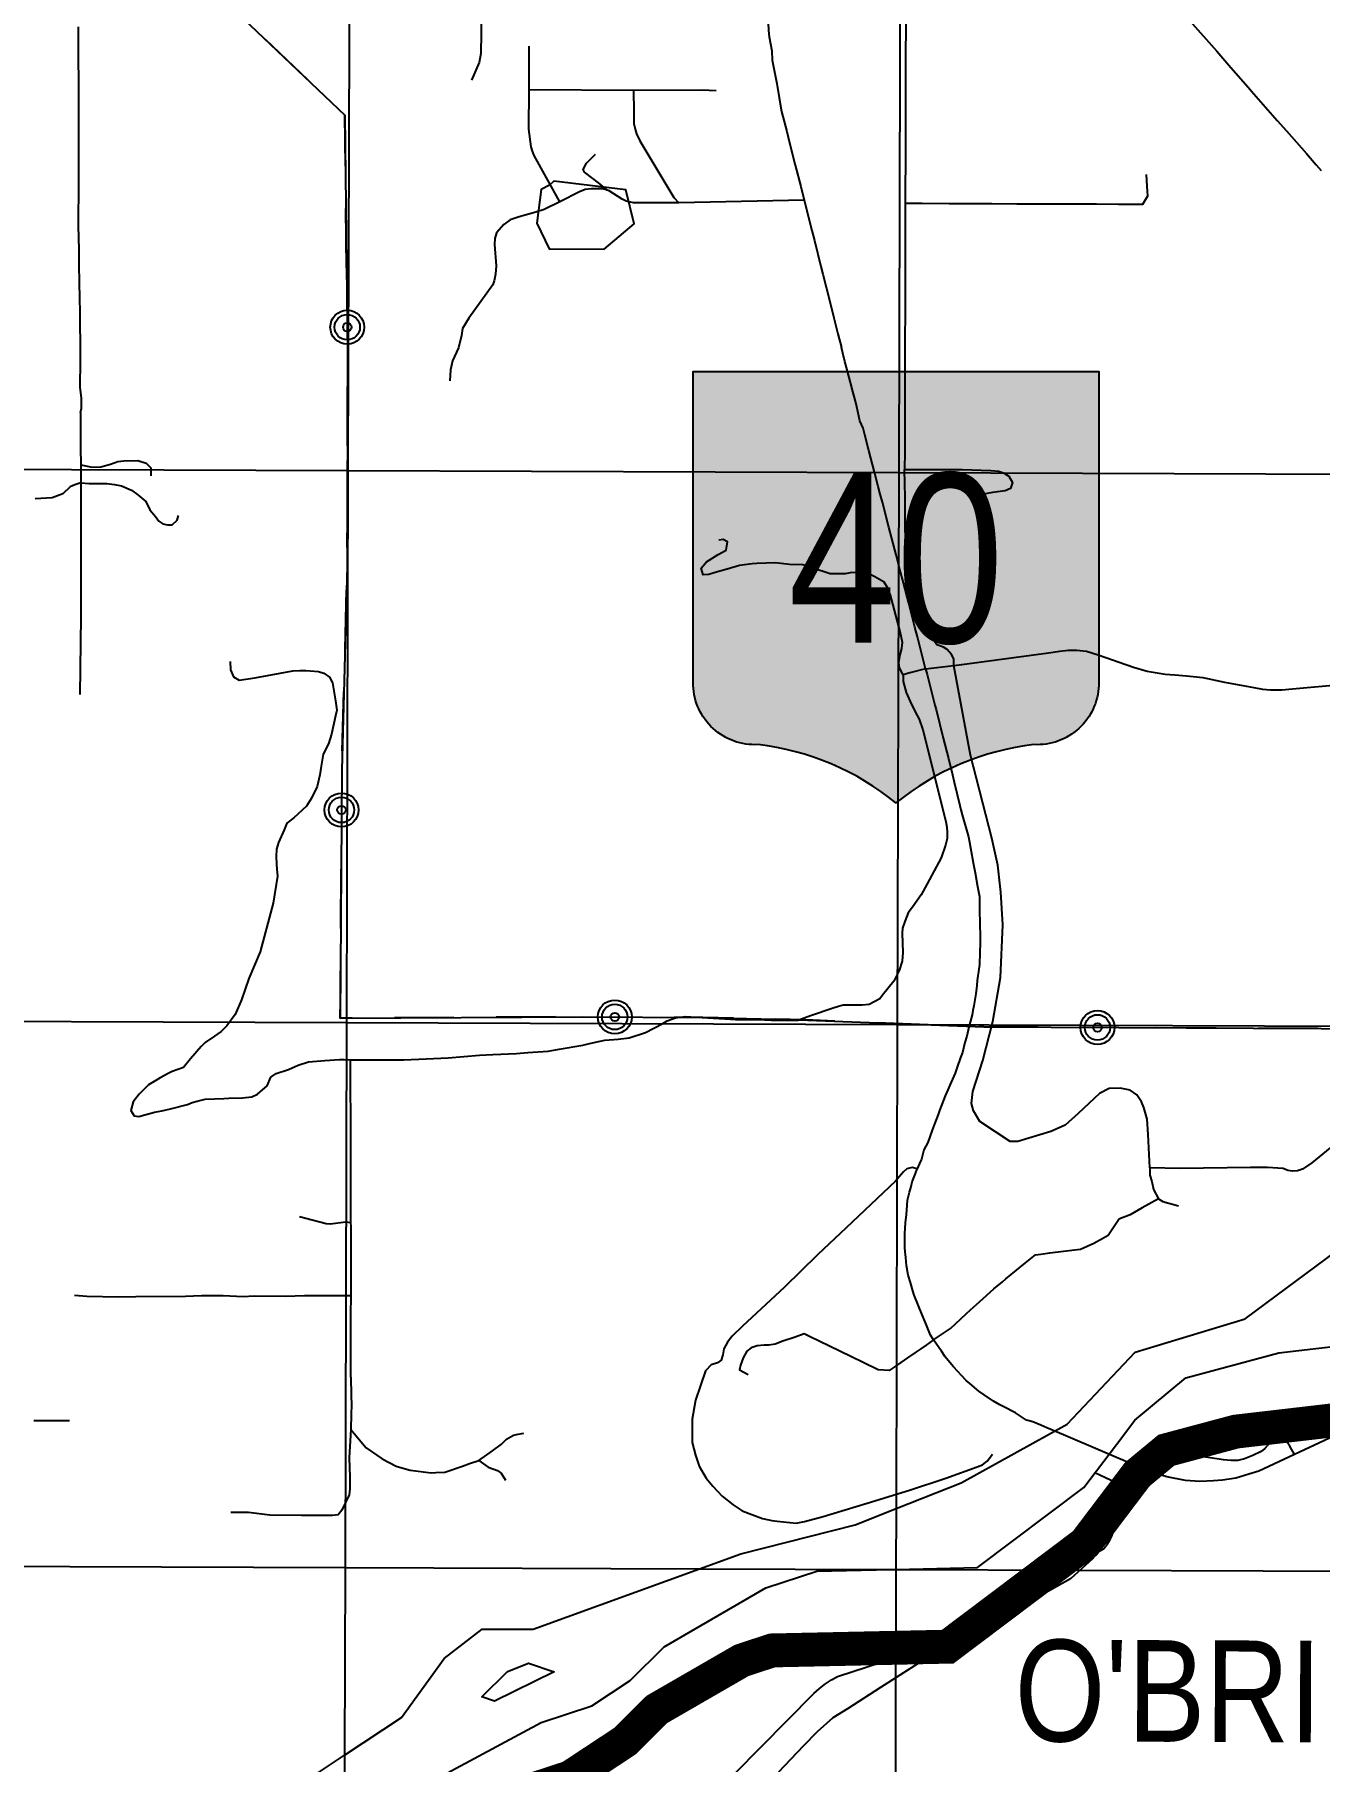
# Model space of a CAD drawing. Extents: x 408473 to 428843, y 6046006 to 6059852.
# Drawn here: x 422396.1 to 422471.9, y 6051681.3 to 6051783.1 of the extents above; entities that cross this region are included whole.
import ezdxf
from ezdxf.enums import TextEntityAlignment as Align

# ---------------------------------------------------------------- set-up
doc = ezdxf.new("R2010")
doc.units = 0
doc.header["$LTSCALE"] = 5
doc.linetypes.add('BORDER2', pattern=[22.224999999999998, 6.35, -3.175, 6.35, -3.175, 0, -3.175])
for name, color, linetype in [('15', 37, 'Continuous'), ('20', 160, 'Continuous'), ('27', 7, 'Continuous'), ('33', 20, 'Continuous'), ('35', 37, 'Continuous'), ('36', 37, 'Continuous'), ('42', 7, 'Continuous'), ('AUX-LABELS', 1, 'Continuous'), ('L-TITLEDB', 4, 'Continuous'), ('PATTERN_CLASS', 7, 'Continuous')]:
    doc.layers.add(name, color=color, linetype=linetype)
doc.layers.add('4', color=7, linetype='Continuous', true_color=0x8c8c8c)
doc.layers.add('AS-COUNTY', color=7, linetype='BORDER2', lineweight=60, true_color=0xcc33ff)
doc.styles.add('80', font='ARIALN.TTF', dxfattribs={"height": 10})
doc.styles.add('80V', font='ARIALN.TTF', dxfattribs={"oblique": 20.00000000000001, "height": 2})

# ---------------------------------------------------------------- blocks, each defined once
blk = doc.blocks.new('blk_hwy')
h = blk.add_hatch(color=255)
edge = h.paths.add_edge_path()
edge.add_line((-2.394374808926841, -1.502976880546157), (-2.394374808926841, 2.202342593445064))
edge.add_line((-2.394374808926841, 2.20234259344511), (2.394374808927205, 2.20234259344511))
edge.add_line((2.394374808927296, 2.20234259344511), (2.394374808927296, -1.502976881036147))
edge.add_arc((1.666099989399299, -1.474485957415936), 0.7288319048222823, 267.0356154126261, 357.75966761743825, ccw=False)
edge.add_arc((1.99488852761624, -5.339863340062493), 3.158851719708902, 96.66228240425568, 129.1626000068807)
edge.add_arc((-1.994888527615785, -5.339863340062493), 3.158851719708945, 50.83739999311933, 83.33771759574431)
edge.add_arc((-1.666099989399299, -1.474485957415936), 0.7288319048221756, 182.2403323825618, 272.9643845873739, ccw=False)
at = {"color": 0}
blk.add_lwpolyline([(-2.394374808926841, -1.502976880546157), (-2.394374808926841, 2.20234259344511), (2.394374808927296, 2.20234259344511), (2.394374808927296, -1.502976881036147, -0.4179197440755494), (1.628408307617519, -2.202342593444655, 0.1427676877764801), (0, -2.890625918028036, 0.14276768777648), (-1.628408307617065, -2.202342593444655, -0.4179197440755494), (-2.394374808926841, -1.502976881036147)], format="xyb", dxfattribs=at)
at = {"color": 0, "style": '80V', "flags": 8}
blk.add_attdef('HWY', text='', height=2, dxfattribs=at).set_placement((0, 2.273736754432321e-13), align=Align.MIDDLE_CENTER)

msp = doc.modelspace()

# ---------------------------------------------------------------- linework, layer by layer
at = {"layer": '15', "linetype": 'Continuous', "flags": 128}
for points in [[(422446.8964014921, 6051692.611668729), (422451.7141064579, 6051692.718431049), (422457.9687868254, 6051697.434721064), (422458.6263040029, 6051698.304780623)], [(422459.8299607349, 6051695.255339309), (422460.2639592553, 6051697.449453157), (422460.1730341953, 6051697.582358478), (422458.6263040029, 6051698.304780623)], [(422459.1399697466, 6051693.822154187), (422459.2593798147, 6051693.960721941), (422459.3770937549, 6051694.121068617), (422459.491240742, 6051694.308126425), (422459.5435322339, 6051694.408518956), (422459.6418088826, 6051694.627361393), (422459.740347662, 6051694.902092597), (422459.8005086356, 6051695.120703964), (422459.8299607349, 6051695.255339309)], [(422443.4469805931, 6051686.304255992), (422446.9436451796, 6051687.432613268), (422447.3449144735, 6051687.306615285), (422452.4226346784, 6051690.111497968), (422456.8948203177, 6051692.581940831), (422459.1399697466, 6051693.822154187)], [(422414.3811617273, 6051677.365812797), (422425.9816269138, 6051683.590421422), (422428.9793985999, 6051684.57634005), (422431.2305126432, 6051686.064555704), (422433.2339453165, 6051688.052997109), (422439.2348890516, 6051691.52240387), (422442.2325209563, 6051692.508319287), (422446.6024913905, 6051692.605156658)], [(422442.061488468, 6051685.289862905), (422442.3677669348, 6051685.569298181), (422442.687958458, 6051685.823916918), (422443.0903586555, 6051686.098094877), (422443.4469805931, 6051686.304255992)]]:
    msp.add_lwpolyline(points, dxfattribs=at)
at = {"layer": '20', "linetype": 'Continuous', "flags": 128}
for points in [[(422412.4958891768, 6051680.401866243), (422414.3927025906, 6051681.655762705), (422417.7488100851, 6051683.8742903), (422420.2570010915, 6051687.358138701), (422422.5090682162, 6051689.095960555), (422425.5031460213, 6051689.083517286), (422435.324664536, 6051692.647065098), (422437.7522425011, 6051693.527896808), (422444.4881222083, 6051695.244499312), (422446.9053761011, 6051696.200338243), (422450.7345810875, 6051697.714482204), (422456.9846140373, 6051701.182824163), (422460.9919527528, 6051705.409322136), (422467.4857744042, 6051707.379032018), (422473.4896518256, 6051711.846843245)], [(422414.3811617273, 6051677.365812797), (422425.9816269138, 6051683.590421422), (422428.9793985999, 6051684.57634005), (422431.2305126432, 6051686.064555704), (422433.2339453165, 6051688.052997109), (422439.2348890516, 6051691.52240387), (422442.2325209563, 6051692.508319287), (422446.6024913905, 6051692.605156658), (422446.8964014921, 6051692.611668729), (422451.7141064579, 6051692.718431049), (422457.9687868254, 6051697.434721064), (422459.892815728, 6051699.980696277), (422460.9772993189, 6051701.415777451), (422463.9802517015, 6051703.899260644), (422469.4743135588, 6051705.373943255), (422477.7107602931, 6051706.337959243)], [(422423.9967830084, 6051686.593812143), (422425.2461707275, 6051687.087806915), (422426.7413322806, 6051686.582423625), (422423.2417246044, 6051684.849778015), (422422.4941737833, 6051685.102470325), (422423.9967830084, 6051686.593812143)]]:
    msp.add_lwpolyline(points, dxfattribs=at)
at = {"layer": '27', "linetype": 'Continuous', "flags": 128}
msp.add_lwpolyline([(422426.4821414109, 6051774.208648556), (422425.981986361, 6051773.962247533), (422425.7220337475, 6051771.967428233), (422426.4623522052, 6051770.465370214), (422429.7046404383, 6051770.444849211), (422431.4584088482, 6051771.931097694), (422430.9701387584, 6051773.930687932), (422426.7328758798, 6051774.456626325), (422426.4821414109, 6051774.208648556)], dxfattribs=at)
at = {"layer": '33', "linetype": 'Continuous', "flags": 128}
for points in [[(422439.2240604536, 6051785.592406403), (422439.2430373246, 6051785.336222617), (422439.3582045666, 6051783.7795497), (422439.3906223543, 6051783.341619284), (422439.4192363464, 6051782.954769629), (422439.5775391397, 6051782.140022895), (422439.609283337, 6051781.586355688), (422439.8784794332, 6051780.206123121), (422440.0225103955, 6051779.360162094), (422440.1582304864, 6051778.560543596), (422440.4594675219, 6051777.372186958), (422440.6283205129, 6051776.706129155), (422440.9630416433, 6051775.385733183), (422441.2817342489, 6051774.128546095), (422441.4845567133, 6051773.328442045)], [(422441.4845567133, 6051773.328442045), (422441.9351479824, 6051771.550963031), (422442.0878412348, 6051770.948610488), (422442.4737444903, 6051769.426351339), (422442.5885617178, 6051768.973379998), (422442.9772986423, 6051767.439897087), (422443.2419954208, 6051766.395797377), (422443.4808727627, 6051765.453443293), (422443.6844425802, 6051764.650359393)], [(422444.2198409901, 6051762.58267624), (422443.9825098781, 6051763.46694522), (422443.8857485174, 6051763.827424071), (422443.7566026103, 6051764.308539053), (422443.6844425802, 6051764.650359393)], [(422448.6481405128, 6051745.700837238), (422448.3406513189, 6051746.889131004), (422448.162209193, 6051747.578765473), (422448.0099304399, 6051748.16734157), (422447.648270641, 6051749.565002584), (422447.338502641, 6051750.762095267), (422447.1343330018, 6051751.551199769), (422446.9112309669, 6051752.413436526), (422446.6610438568, 6051753.380346964), (422446.4840678491, 6051754.055649717), (422446.0994272239, 6051755.523493512), (422445.9738405723, 6051756.002731764), (422445.8551043841, 6051756.45583334), (422445.6370891644, 6051757.287797441), (422445.3015441376, 6051758.56815557), (422445.0584717149, 6051759.495609055), (422444.9556239789, 6051759.88813593), (422444.7660595884, 6051760.322897266), (422444.5825701404, 6051761.142563205), (422444.5068114924, 6051761.480984731), (422444.3615413259, 6051762.058372509), (422444.2198409901, 6051762.58267624)], [(422448.6481405128, 6051745.700837238), (422448.733838119, 6051745.364640609), (422449.1955624099, 6051743.551972102), (422449.2589263173, 6051743.303115462), (422449.6877087044, 6051741.619741535), (422449.9922941173, 6051740.423869118), (422450.2296726669, 6051739.450033005), (422450.3362590669, 6051739.012777404), (422450.6693359503, 6051737.646271104), (422450.7313053327, 6051737.391988146), (422450.8053324072, 6051737.08827145), (422451.1740793895, 6051735.799341084), (422451.2404748983, 6051735.476349723), (422451.2995751229, 6051735.150854092), (422451.4742652203, 6051734.174947098), (422451.5645177808, 6051733.670786606), (422451.7067345615, 6051732.87627138), (422451.759225107, 6051732.582991721), (422451.8132700997, 6051732.281136359), (422451.8309447221, 6051731.506293993), (422451.8505705711, 6051730.646882902), (422451.8666257631, 6051729.943829971), (422451.8651168613, 6051729.551457382), (422451.8475193918, 6051728.973826732), (422451.8258712737, 6051728.263859047), (422451.7876891688, 6051727.99881769), (422451.6868185775, 6051727.328378463), (422451.6565386711, 6051727.031390454), (422451.6062207551, 6051726.537486108), (422451.4858302698, 6051725.838170257), (422451.4377652491, 6051725.560575818), (422451.3936548102, 6051725.305788415), (422451.279210269, 6051724.867541148), (422451.2009955393, 6051724.568099831), (422451.0668509893, 6051724.054619242), (422450.9657076189, 6051723.667343794), (422450.8115010728, 6051723.076983343), (422450.7111460857, 6051722.789044189), (422450.5122361704, 6051722.228830935), (422450.3806429843, 6051721.858222307), (422450.0834389796, 6051721.168294976), (422449.9603514282, 6051720.888048235), (422449.7997738054, 6051720.522431974), (422449.6920700482, 6051720.277201013), (422449.468210383, 6051719.667787815), (422449.3786552672, 6051719.423990337), (422449.1554353372, 6051718.816310012), (422449.038511975, 6051718.497983181), (422448.7700214289, 6051717.782558304), (422448.5416417628, 6051717.336954001), (422448.3943483788, 6051716.794702331), (422448.2904534406, 6051716.548039955), (422448.1514037136, 6051716.217859481)], [(422449.1193414236, 6051706.149998209), (422448.9302706234, 6051706.428410918), (422448.6523845233, 6051707.103427147), (422448.4372395775, 6051707.625973736), (422447.9656148011, 6051708.771559192), (422447.8972700916, 6051709.039921964), (422447.7574163898, 6051709.531481449), (422447.6244863505, 6051709.94995407), (422447.519387768, 6051710.527659822), (422447.4713189676, 6051711.008768231), (422447.4390712131, 6051711.331640336), (422447.4159344553, 6051711.591505286), (422447.4159091136, 6051711.948698878), (422447.4158680938, 6051712.441313368), (422447.439443819, 6051712.709038082), (422447.4693192829, 6051713.048233663), (422447.5118377222, 6051713.531090987), (422447.5352094822, 6051713.796373588), (422447.5858371695, 6051714.371202155), (422447.7021226732, 6051714.849570446), (422447.7909388728, 6051715.189592511), (422447.8598200937, 6051715.453297021), (422448.047002608, 6051715.955741336), (422448.1514037136, 6051716.217859481)], [(422456.7690488501, 6051700.540034798), (422455.7941660827, 6051700.956542549), (422455.4387381937, 6051701.108421979), (422454.9748964374, 6051701.317384657), (422454.5933296107, 6051701.417020073), (422453.9451902374, 6051701.832737956), (422453.7065683661, 6051701.959872883), (422453.4471950488, 6051702.098062138), (422453.0241153848, 6051702.323479737), (422452.6520853397, 6051702.521692182), (422452.0965425192, 6051702.904540506), (422451.7853794623, 6051703.11896774), (422451.2461045755, 6051703.565482698), (422451.0319206933, 6051703.748479041), (422450.7537324757, 6051704.035146121), (422450.5456446322, 6051704.272286396), (422450.2901708625, 6051704.563428125), (422450.0777765313, 6051704.816793319), (422449.7977250984, 6051705.150929195), (422449.5746431451, 6051705.479473071), (422449.4281616235, 6051705.695203558), (422449.1193414236, 6051706.149998209)], [(422508.581711532, 6051705.131018647), (422507.9192873443, 6051705.027022273), (422502.7902610904, 6051705.532695924), (422496.5980898269, 6051706.145716383), (422493.6453090163, 6051706.392663533), (422491.773951305, 6051706.57439859), (422490.5120645523, 6051706.593612445), (422489.0086061514, 6051706.517421714), (422487.7505825103, 6051706.374470021), (422485.9658114825, 6051706.007846029), (422484.831721811, 6051705.724870808), (422482.5333190077, 6051704.997694626), (422480.8410132455, 6051704.28723657), (422477.6940747355, 6051702.825355557), (422473.0418523773, 6051700.630554759), (422470.3853069157, 6051699.384103382)], [(422470.3853069157, 6051699.384103382), (422470.121014889, 6051699.883789949), (422469.9128110323, 6051700.177629517), (422469.5649298337, 6051700.294757027), (422469.1631539716, 6051700.259208946), (422468.9293059664, 6051700.067060001), (422468.6418523469, 6051699.739324553), (422468.4168288757, 6051699.564080053), (422467.9260898234, 6051699.325306441), (422467.4531849754, 6051699.128857174), (422467.0590352211, 6051699.04195598), (422466.6490138393, 6051699.023641757), (422466.1973732882, 6051699.065774173), (422463.1839089381, 6051699.52032149), (422462.5003825095, 6051699.481236272), (422462.1232819216, 6051699.394045128), (422461.8051804809, 6051699.263127508), (422461.5288234496, 6051699.080277298), (422461.2417070353, 6051698.631913109)], [(422461.2417070353, 6051698.631913109), (422461.071110411, 6051698.294698682), (422460.7268306724, 6051697.165744871), (422460.5206342114, 6051696.606144431), (422460.1623015868, 6051695.648114257), (422459.9926289908, 6051695.281810742)], [(422462.8662202702, 6051698.05985506), (422461.6684313301, 6051698.449874399), (422461.2417070353, 6051698.631913109)], [(422470.3853069157, 6051699.384103382), (422468.2951293152, 6051698.412897151), (422467.7011672112, 6051698.225251475), (422466.9355224491, 6051697.999919787), (422466.1557832147, 6051697.87734067), (422465.6171060079, 6051697.833111967), (422464.8142453552, 6051697.796496198), (422463.9714550633, 6051697.854830482), (422462.8662202702, 6051698.05985506)], [(422459.9926289908, 6051695.281810742), (422459.8251080195, 6051694.920151702), (422459.3175498077, 6051694.212274044), (422458.4807935663, 6051693.228593551), (422457.1799560985, 6051692.065408028), (422454.4554647889, 6051690.517791878), (422450.7330456431, 6051688.527037212), (422448.473998249, 6051687.235738471), (422445.9877996225, 6051685.649768978), (422444.0452205348, 6051684.395546621), (422443.1821559247, 6051683.856109646), (422442.2545538362, 6051683.044735899), (422441.437264027, 6051682.197260848), (422439.976065307, 6051680.652860035)]]:
    msp.add_lwpolyline(points, dxfattribs=at)
at = {"layer": '35', "linetype": 'Continuous', "flags": 128}
for points in [[(422447.4877912368, 6051789.74577942), (422447.4864263153, 6051789.181745959), (422447.4824042393, 6051787.522333664), (422447.4782150543, 6051785.788873326), (422447.4775849313, 6051785.524249989), (422447.4735101921, 6051783.840021857), (422447.4727647107, 6051783.526206231), (422447.4688057842, 6051781.891150438), (422447.4679254338, 6051781.528122116), (422447.4641004642, 6051779.942318923), (422447.4631052138, 6051779.530078404), (422447.4593956024, 6051777.993467485), (422447.4582859052, 6051777.53199474), (422447.4546907395, 6051776.044615988), (422447.4534457138, 6051775.533950579), (422447.4499854216, 6051774.095784506), (422447.4486259499, 6051773.535886882), (422447.447701147, 6051773.147683388)], [(422459.3637895447, 6051789.692316906), (422459.6541308275, 6051789.135064851), (422460.8000120589, 6051787.826439744), (422461.7055647718, 6051786.79229968), (422462.5152126726, 6051785.867655111), (422463.7570395677, 6051784.449495521), (422464.2304332594, 6051783.908870968), (422465.8084735117, 6051782.106730458), (422466.6452619884, 6051781.15109802), (422467.6608544628, 6051779.991302159), (422467.8599278815, 6051779.763945771), (422469.3760546237, 6051778.032537455), (422469.9113822508, 6051777.421161142), (422471.0912556941, 6051776.07373287), (422471.6757558133, 6051775.40623813), (422471.96283662, 6051775.078376492)], [(422398.827942264, 6051760.810602382), (422398.8818678138, 6051761.071288143), (422398.8881295395, 6051761.670237795), (422398.8141999077, 6051762.287275792), (422398.8244752902, 6051763.90295586), (422398.8278384861, 6051764.433729083), (422398.8304209225, 6051764.836835282), (422398.8137121801, 6051766.076823235), (422398.8076963902, 6051766.431242713), (422398.7836800104, 6051767.848621961), (422398.7779117674, 6051768.188701776), (422398.7500064813, 6051769.834118596), (422398.7399755404, 6051770.425603447), (422398.7163520072, 6051771.819655579), (422398.717677695, 6051772.423027889), (422398.7209347769, 6051773.768604156), (422398.7224970021, 6051774.421111558), (422398.725639183, 6051775.717475595), (422398.7273172224, 6051776.419155288), (422398.7303240745, 6051777.666326614), (422398.7314950083, 6051778.153114799), (422398.7304191865, 6051778.417199734), (422398.7254903977, 6051779.624290716), (422398.7222590205, 6051780.414966995), (422398.7174703947, 6051781.585298821), (422398.7140793419, 6051782.412713822), (422398.7094503912, 6051783.546306938)], [(422425.2674899465, 6051779.862051512), (422425.2858207498, 6051782.412837951)], [(422427.0869688737, 6051773.240706192), (422425.5729523308, 6051775.955835207), (422425.4665452443, 6051776.21375857), (422425.4029571188, 6051776.479432845), (422425.2506700073, 6051777.523322411), (422425.2674899465, 6051779.862051512)], [(422425.2674899465, 6051779.862051512), (422431.4204610444, 6051779.821228865)], [(422431.4204610444, 6051779.821228865), (422435.4754050747, 6051779.843221474), (422436.3024735954, 6051779.794418075)], [(422431.4204610444, 6051779.821228865), (422431.4403674782, 6051778.532204175), (422431.4540713565, 6051777.857748315), (422431.5162963384, 6051777.515281513), (422431.5968093011, 6051777.240763162), (422431.7944960414, 6051776.836156666), (422433.8008052604, 6051773.480737165), (422434.0942927509, 6051773.175918445)], [(422429.8662651445, 6051773.914250462), (422429.6165821932, 6051773.99118395), (422428.9424992487, 6051774.003142298), (422428.5832319577, 6051773.958315432), (422428.2478966568, 6051773.819152308), (422427.0869688737, 6051773.240706192)], [(422447.447701147, 6051773.147683388), (422448.0315536859, 6051773.145472398), (422448.4463448757, 6051773.14389601), (422450.029681217, 6051773.137856927), (422450.499181154, 6051773.136071459), (422452.0278082926, 6051773.130261471), (422452.5520174333, 6051773.128246817), (422454.0259362783, 6051773.12262604), (422454.6048537129, 6051773.120422244), (422456.0240633565, 6051773.115030563), (422456.6576895315, 6051773.112617596), (422458.0221913442, 6051773.107395174), (422458.7105058408, 6051773.104792541), (422460.0202984494, 6051773.099799294), (422460.7633421199, 6051773.096968), (422461.4494990418, 6051773.094356034), (422461.7450683052, 6051773.580275012), (422461.7258299713, 6051773.861906746), (422461.706153469, 6051774.149602262), (422461.6587445212, 6051774.843288075)], [(422427.0869688737, 6051773.240706192), (422426.1640075913, 6051772.780798553), (422425.6660975702, 6051772.618942196), (422424.6884007858, 6051772.354642992), (422424.1645970976, 6051772.176171727), (422423.7840460003, 6051771.892742741), (422423.3488151883, 6051771.414023777), (422423.2574755828, 6051771.074263766), (422423.2339192616, 6051770.707700723), (422423.3399169302, 6051769.459821922), (422423.2885238713, 6051768.965753125), (422423.2134697269, 6051768.583029416), (422423.1323173395, 6051768.336986307), (422421.7233011342, 6051766.364936333), (422421.3371513389, 6051765.765862634), (422421.2787320664, 6051765.357245742), (422421.1120483508, 6051764.617712806), (422420.7571862086, 6051763.855920977), (422420.6452861057, 6051763.320251638), (422420.608545372, 6051762.689377927)], [(422434.0942927509, 6051773.175918445), (422433.6906131507, 6051773.176489834), (422431.4288536982, 6051773.182440385), (422430.9950464432, 6051773.266937121), (422430.7497066665, 6051773.390781857), (422429.9985816962, 6051773.873476923), (422429.8662651445, 6051773.914250462)], [(422441.4845567133, 6051773.328442045), (422434.0942927509, 6051773.175918445)], [(422447.447701147, 6051773.147683388), (422447.4452810138, 6051772.146913063), (422447.4438066429, 6051771.537803212), (422447.4405761507, 6051770.198061612), (422447.4389664524, 6051769.539759054), (422447.4358508632, 6051768.249229666), (422447.4341471442, 6051767.541675384), (422447.4311460002, 6051766.300378192), (422447.4293273805, 6051765.543611703), (422447.4264411384, 6051764.351526706), (422447.424487192, 6051763.545567518), (422447.4217358194, 6051762.402695246), (422447.4196678809, 6051761.547483871), (422447.4170109882, 6051760.453843269), (422447.4148281504, 6051759.549419724), (422447.4123061255, 6051758.504991854), (422447.4097807429, 6051757.458086376)], [(422398.827942264, 6051760.810602382), (422398.8293812087, 6051760.437877066), (422398.8311396966, 6051759.989916052), (422398.8371624156, 6051758.440081157), (422398.8387516529, 6051758.029278275), (422398.8399650455, 6051757.718923861)], [(422398.8399650455, 6051757.718923861), (422398.8440355912, 6051756.670151114)], [(422398.8440355912, 6051756.670151114), (422398.844933392, 6051756.070026273), (422398.8471924736, 6051754.444402964), (422398.8476632826, 6051754.11407205), (422398.8499804882, 6051752.446533031), (422398.8503727484, 6051752.158137347), (422398.8527689607, 6051750.44864301), (422398.8550833785, 6051748.773351822)], [(422447.4097807429, 6051757.458086376), (422450.8068324124, 6051757.457602756), (422452.4958324059, 6051757.402049785), (422452.9389383878, 6051757.360062131), (422453.2443110142, 6051757.25221336), (422453.5483195855, 6051757.067611974), (422453.7635305988, 6051756.688280159), (422453.6548114688, 6051756.331779993), (422453.3450794167, 6051756.192202599), (422452.5923865928, 6051756.103127446), (422451.8642642259, 6051755.953875557)], [(422450.3150066438, 6051745.89360401), (422450.304260959, 6051746.288913426), (422450.1638798705, 6051746.555970823), (422449.9213920767, 6051746.841894764), (422449.6934318232, 6051746.982479662), (422449.3030420517, 6051747.108885952), (422448.9953125697, 6051747.56666242), (422448.7908886691, 6051748.073809889), (422447.8601937002, 6051752.051460375), (422447.4415049187, 6051753.771407627), (422447.4341399469, 6051755.806095258), (422447.4097807429, 6051757.458086376)], [(422450.3150066438, 6051745.89360401), (422450.7869096774, 6051745.966816595), (422455.8857905036, 6051746.635970502), (422456.5514591227, 6051746.749251523), (422457.0559411285, 6051746.800051847), (422457.5511448336, 6051746.80832364), (422458.1217769887, 6051746.738479664), (422458.8094585865, 6051746.529993486), (422460.8961445089, 6051745.793189326), (422461.702962468, 6051745.565526202), (422462.7752255542, 6051745.384363441), (422463.3295522803, 6051745.357482775), (422464.0197759329, 6051745.294026099), (422464.4116935683, 6051745.252947362), (422464.9908407766, 6051745.182938216), (422466.2578542784, 6051744.912978368), (422467.9935379834, 6051744.600575736), (422468.4954584262, 6051744.506326027), (422468.972538413, 6051744.455204351), (422469.6469108642, 6051744.460315119), (422470.2711486374, 6051744.526057686), (422473.3230463095, 6051744.796246678)], [(422448.6481405128, 6051745.700837238), (422447.7220863061, 6051745.461233262), (422447.3295968157, 6051745.356748012)], [(422448.6481405128, 6051745.700837238), (422450.3150066438, 6051745.89360401)], [(422461.8689430442, 6051716.282193549), (422461.7585402235, 6051718.247037301), (422461.6978631237, 6051719.161273801), (422461.5051352486, 6051719.847425332), (422461.3657874017, 6051720.174225125), (422461.099843182, 6051720.580030045), (422460.6952353479, 6051720.86884499), (422460.1084425175, 6051720.990186757), (422459.4678993169, 6051720.967407431), (422458.8993145433, 6051720.67025405), (422457.6321615701, 6051719.480865411), (422456.8776109298, 6051718.802970882), (422456.034631707, 6051718.433878618), (422454.7301337378, 6051718.030291446), (422454.0867194958, 6051717.845392533), (422453.6256549768, 6051717.836501775), (422451.837064578, 6051719.020342461), (422451.4640938597, 6051719.649951557), (422451.3605582715, 6051720.069974575), (422451.432800875, 6051720.777041782), (422452.0115680401, 6051722.618706026), (422452.6067201031, 6051724.90387051), (422453.0538449962, 6051727.507445023), (422453.2027047755, 6051730.619800102), (422453.08302319, 6051732.542135303), (422452.9062455459, 6051734.132645145), (422452.558688512, 6051735.71765665), (422451.2966974442, 6051740.621624944), (422450.3150066438, 6051745.89360401)], [(422447.3295968157, 6051745.356748012), (422447.3141408041, 6051744.96443651), (422447.4987887954, 6051744.304013981), (422447.7283621714, 6051743.770828067), (422448.0248498574, 6051743.159651685), (422448.2732906828, 6051742.728532558), (422448.475607248, 6051742.101939254), (422449.8314009156, 6051736.709835199), (422449.8934816, 6051736.35881386), (422449.9141064707, 6051736.076834198), (422449.9160090966, 6051735.701302345), (422449.8235958537, 6051735.301818906), (422449.5543707184, 6051734.555568798), (422448.7422497656, 6051733.033802583), (422448.3806504597, 6051732.37455171), (422447.8642681701, 6051731.649749716), (422447.6193235827, 6051731.312715506), (422447.4140360335, 6051730.80430341), (422447.2875035764, 6051730.405439453), (422447.2653103978, 6051730.115668911), (422447.296622896, 6051728.988599127), (422447.2702150472, 6051728.459936875), (422447.0900774262, 6051727.925466411), (422446.7714613487, 6051727.282521442), (422446.0996762171, 6051726.458069026), (422445.9421664922, 6051726.238952798), (422445.3134036606, 6051725.91728892), (422444.9029289637, 6051725.873330525), (422444.1177695764, 6051725.878736448), (422443.7848506339, 6051725.8761087), (422443.5104566431, 6051725.804149799), (422443.2011792748, 6051725.690156546), (422441.8617979304, 6051725.244535023), (422441.1056531564, 6051724.972408399)], [(422414.7464451967, 6051722.656814443), (422415.2193648716, 6051722.654887223), (422417.2175024369, 6051722.646832476), (422417.4742434717, 6051722.645782554), (422417.8823227569, 6051722.644152866), (422419.2141060342, 6051722.705074736), (422420.4943155481, 6051722.763660033), (422422.3468334297, 6051722.925722183), (422423.1354700435, 6051722.963151915), (422424.5374130297, 6051723.029691913), (422425.1995295112, 6051723.075420869), (422426.3933420716, 6051723.157866723), (422427.0403746507, 6051723.273559257), (422428.4408352948, 6051723.52399698), (422428.7503544453, 6051723.593281539), (422429.1813875773, 6051723.689756081), (422429.7316482841, 6051723.812928789), (422430.512969839, 6051723.862718569), (422431.1735845361, 6051723.94183907), (422432.1422703103, 6051724.259517624), (422433.1519091874, 6051724.802261833), (422433.418045742, 6051724.95496924), (422433.8931808834, 6051725.1254961), (422434.4703391716, 6051725.19857497), (422435.1416756382, 6051725.159901181), (422437.1422797324, 6051725.044712504), (422437.4482293401, 6051725.027084507), (422439.1412135122, 6051725.001791679), (422439.5502949252, 6051724.99564945), (422441.1056531564, 6051724.972408399)], [(422414.7731944675, 6051713.051444056), (422414.771933429, 6051713.507368268), (422414.7681894879, 6051714.848928584), (422414.7664865386, 6051715.465937731), (422414.7626257648, 6051716.846735171), (422414.7610201355, 6051717.424486767), (422414.7570615861, 6051718.844561752), (422414.7555737018, 6051719.383036226), (422414.7514969528, 6051720.842408278), (422414.7464451967, 6051722.656814443)], [(422448.1514037136, 6051716.217859481), (422447.8541118822, 6051716.299939374), (422447.5328487784, 6051716.23310382), (422447.3334489785, 6051716.057425518), (422446.8627367222, 6051715.502493544), (422443.9674515874, 6051712.741775585), (422442.2706889363, 6051711.15035795), (422440.3337960069, 6051709.251685656), (422437.8564442922, 6051706.957224014), (422437.2399174277, 6051706.362219771), (422436.9692239237, 6051706.017105278), (422436.7446544316, 6051705.624254), (422436.6911742583, 6051705.253950757), (422436.5918790984, 6051704.948473779), (422436.3841516467, 6051704.785751851), (422436.0066993887, 6051704.677214525), (422435.6673558777, 6051704.311991277), (422435.0736269153, 6051702.590062442), (422434.8787368289, 6051701.462741937), (422434.8883707884, 6051700.557928936), (422434.8887655193, 6051700.097069938), (422435.0803775615, 6051699.34691849), (422435.2909192209, 6051698.703110863), (422435.7094576117, 6051697.995882909), (422436.0980093299, 6051697.523888568), (422436.6509333834, 6051696.933752744), (422437.294867801, 6051696.423075983), (422437.8349369303, 6051696.072141262), (422438.3942456085, 6051695.844599997), (422439.034479539, 6051695.60707888), (422439.5831656256, 6051695.503487838), (422439.9047850124, 6051695.461982542), (422441.0250325912, 6051695.339716326), (422441.5089325851, 6051695.433522101), (422442.6109516827, 6051695.729770597), (422445.1939713677, 6051696.516072498), (422447.6999716607, 6051697.290925515), (422449.8460230865, 6051697.982555348), (422451.6843476978, 6051698.649775671), (422451.9896770116, 6051698.780921123), (422452.2835583178, 6051698.98904598), (422452.5853119284, 6051699.401881193)], [(422414.7744853922, 6051708.738531015), (422414.7749378603, 6051708.855201863), (422414.7778017139, 6051709.595069519), (422414.7807160907, 6051710.350222698), (422414.779317848, 6051710.853275496), (422414.7773798627, 6051711.54881878), (422414.7737541254, 6051712.851082075), (422414.7731944675, 6051713.051444056)], [(422414.7559773223, 6051703.951391088), (422414.7572506653, 6051704.281462126), (422414.7591982312, 6051704.77973631), (422414.763870177, 6051705.994239164), (422414.7649151627, 6051706.262568204), (422414.7672026049, 6051706.857071588), (422414.7702777255, 6051707.648930849), (422414.7744853922, 6051708.738531015)], [(422414.7559773223, 6051703.951391088), (422414.7808466143, 6051702.861495907), (422414.7937821554, 6051702.295051782), (422414.7813477957, 6051701.778296791), (422414.759312698, 6051700.863050559)], [(422396.0826815034, 6051701.396760201), (422398.1893532138, 6051701.398096896)], [(422414.759312698, 6051700.863050559), (422415.6690606468, 6051699.779936536), (422416.6192945695, 6051699.12694747), (422417.0182725125, 6051698.916683407), (422417.441862976, 6051698.693395297), (422417.7666248988, 6051698.600893998), (422418.2520088619, 6051698.462611455), (422419.4901258113, 6051698.30315784), (422419.7709885432, 6051698.320200847), (422420.3016694106, 6051698.352379127), (422421.3439417639, 6051698.705843199), (422421.7568891915, 6051698.847997503), (422422.3100294666, 6051699.038427107)]]:
    msp.add_lwpolyline(points, dxfattribs=at)
at = {"layer": '36', "linetype": 'Continuous', "flags": 128}
for points in [[(422424.469972153, 6051789.752550182), (422424.2880778578, 6051786.303724522), (422424.2214135262, 6051785.912321527), (422424.0809724809, 6051785.69293575), (422423.074260557, 6051785.719315511), (422422.7245819577, 6051785.734046886), (422422.4831083019, 6051785.593231051), (422422.4279059164, 6051781.984225616), (422422.3330953734, 6051781.448247206), (422421.8708577283, 6051780.406727351)], [(422429.8662651445, 6051773.914250462), (422429.4428609087, 6051774.285990809), (422428.540838501, 6051774.984435386), (422428.4538315698, 6051775.137369731), (422428.6593131965, 6051775.518296882), (422429.1958785471, 6051776.033834571)], [(422398.8399650455, 6051757.718923861), (422399.5136458988, 6051757.581964367), (422400.0254053781, 6051757.607177225), (422400.5884140171, 6051757.768801921), (422401.0235114766, 6051757.930522498), (422401.3817456762, 6051757.955845722), (422402.2090671112, 6051757.980832536), (422402.7036431091, 6051757.835487293), (422402.9763574323, 6051757.545298721), (422402.9674737207, 6051757.084787345)], [(422398.8440355912, 6051756.670151114), (422398.4918929891, 6051756.539934559), (422398.2159353283, 6051756.427960906), (422397.7837944375, 6051756.018661479), (422397.1672213056, 6051755.789641363), (422396.4821803676, 6051755.742509714), (422396.1497837403, 6051755.719634607)], [(422398.8440355912, 6051756.670151114), (422399.3301553026, 6051756.618636435), (422400.3791986262, 6051756.61785815), (422400.8397242114, 6051756.566358409), (422401.2490466349, 6051756.48929435), (422401.8288363573, 6051756.241541968), (422402.2039171572, 6051755.96835605), (422402.6727126951, 6051755.575714757), (422402.9111550279, 6051755.072361081), (422403.2434930094, 6051754.688351555), (422403.4479608418, 6051754.406754068), (422403.6781332258, 6051754.24454192), (422403.9595544074, 6051754.184636531), (422404.2324844291, 6051754.192967062), (422404.5226535023, 6051754.465660973), (422404.5996225821, 6051754.747032308)], [(422447.3295968157, 6051745.356748012), (422447.1126908082, 6051745.768308042), (422447.0579262995, 6051746.05092668), (422447.1430038555, 6051746.518792337), (422447.2351275925, 6051746.901206614), (422447.2839586263, 6051747.250245351), (422447.150499439, 6051747.909739011), (422446.5738032883, 6051750.053540129), (422446.410400033, 6051750.466082226), (422446.1944248542, 6051750.802760239), (422445.6622913081, 6051751.119411455), (422445.383267489, 6051751.269439346), (422444.5827115854, 6051751.368996863), (422444.301270953, 6051751.382509361), (422443.9071207431, 6051751.295628147), (422443.019420389, 6051751.2942969), (422441.9331243862, 6051751.646383793), (422441.4072528904, 6051751.834929383), (422440.6224034357, 6051751.85738484), (422439.7875640511, 6051751.949006734), (422438.6944713827, 6051751.917171529), (422438.4124512831, 6051751.896565726), (422437.676682841, 6051751.798666436), (422436.9558766532, 6051751.581011918), (422436.243749784, 6051751.371747189), (422435.8747295315, 6051751.258807179), (422435.5244315254, 6051751.239419287), (422435.4205864579, 6051751.642372652), (422435.734408397, 6051752.012307672), (422436.4248358464, 6051752.443868673), (422436.881745651, 6051752.700310897), (422436.9672774319, 6051753.193780686), (422436.7134030874, 6051753.317770173), (422436.4568219683, 6051753.288195071)], [(422398.8550833785, 6051748.773351822), (422398.7834678191, 6051744.193645444)], [(422407.6540595653, 6051746.128163818), (422407.6792814786, 6051745.633507024), (422407.8410364931, 6051745.224024119), (422408.1905737721, 6051745.036126956), (422409.1117809141, 6051745.163395144), (422411.3466766314, 6051745.579638039), (422411.7560741436, 6051745.596399595), (422412.1057620595, 6051745.596133685), (422412.3701503081, 6051745.587426445), (422412.856255935, 6051745.544402796), (422413.1632304847, 6051745.450396433), (422413.5042110854, 6051745.219867265), (422413.6745327153, 6051744.870079097), (422413.8613993106, 6051743.812414087), (422413.9292133147, 6051743.275074668), (422413.8607358554, 6051742.925447444), (422413.6211163346, 6051741.842538889), (422413.4501163377, 6051741.279766291), (422413.1426280571, 6051740.674477149), (422413.0056472856, 6051739.966730712), (422412.9455654761, 6051739.455061332), (422412.774469598, 6051738.764377508), (422412.4498679576, 6051738.073824507), (422412.1595378515, 6051737.596456543), (422411.4084763112, 6051736.923256947), (422410.9903312694, 6051736.608001146), (422410.8365088681, 6051736.20729525), (422410.5033206441, 6051735.457047036), (422410.3836345958, 6051735.073344063), (422410.3662548422, 6051734.638412252), (422410.3829911088, 6051734.186377792), (422410.399822253, 6051733.896419525), (422410.4336162101, 6051733.469968861), (422410.1766021157, 6051731.892409354), (422409.4239211467, 6051729.018886418), (422408.7574995104, 6051727.441627616), (422408.3215730514, 6051726.179714974), (422407.9371306, 6051725.318648622), (422407.4504930998, 6051724.662296452), (422407.1261578559, 6051724.321411338), (422406.7251008694, 6051724.048782562), (422406.1789640384, 6051723.665410605), (422405.9399935194, 6051723.443854745), (422405.3082965111, 6051722.710865058), (422404.8985317562, 6051722.207992952)], [(422404.8985317562, 6051722.207992952), (422404.2252717786, 6051721.973062992), (422403.9939449835, 6051721.850740212), (422403.5153010956, 6051721.597637793), (422403.2593866669, 6051721.439129974), (422402.8461207935, 6051721.183184944), (422402.2798552568, 6051720.631365435), (422401.9307925111, 6051720.184303824), (422401.8029727471, 6051719.662456417), (422401.9898041926, 6051719.347370074), (422402.2700034699, 6051719.313849662), (422403.1821981733, 6051719.574175594), (422403.6197128426, 6051719.644045515), (422404.1274570781, 6051719.769843584), (422405.1281238216, 6051720.017804651), (422405.4046790225, 6051720.143857533), (422405.7014258292, 6051720.219503655), (422406.1786163236, 6051720.341147513), (422407.2795846493, 6051720.376319357), (422407.5721515181, 6051720.385657847), (422408.3726070884, 6051720.41122989), (422408.930253188, 6051720.463843643), (422409.2716662321, 6051720.633454539), (422409.8333769515, 6051721.123133568), (422410.0414284703, 6051721.626873683), (422410.3556041412, 6051721.853583422), (422411.0887124895, 6051722.089840194), (422411.652994176, 6051722.34707603), (422412.2761351751, 6051722.536087303), (422413.2224412392, 6051722.609784173), (422414.0892507065, 6051722.677270155), (422414.368463341, 6051722.668581778), (422414.7464451967, 6051722.656814443)], [(422472.4992735927, 6051717.467746262), (422471.4080440219, 6051716.573916517), (422470.8722348324, 6051716.199371628), (422470.5632669414, 6051716.102447963), (422470.2813716262, 6051716.090376256), (422469.9918706258, 6051716.129638108), (422469.7206371817, 6051716.236867976), (422468.7998717408, 6051716.295859066), (422467.8013849086, 6051716.305024447), (422463.6521146102, 6051716.242037588), (422461.8689430442, 6051716.282193549)], [(422461.8689430442, 6051716.282193549), (422461.8699367575, 6051715.85547329), (422461.9829158292, 6051715.486493919), (422462.0855624711, 6051715.015283012), (422462.3794417446, 6051714.459710064)], [(422462.3794417446, 6051714.459710064), (422461.4146049142, 6051713.918368584), (422460.7021407759, 6051713.51827158), (422460.0416700129, 6051713.25961831)], [(422462.3794417446, 6051714.459710064), (422462.631346295, 6051714.295117137), (422463.5486412552, 6051714.0398877)], [(422414.7731944675, 6051713.051444056), (422414.4765818147, 6051713.073161303), (422413.5517290146, 6051712.95767765), (422413.3085633385, 6051712.992443342), (422411.7432425381, 6051713.388075244)], [(422449.1193414236, 6051706.149998209), (422450.1127849029, 6051706.808753359), (422451.0338245535, 6051707.685270348), (422451.2837314084, 6051707.923119586), (422451.6373462792, 6051708.236462204), (422452.0364919076, 6051708.590164319), (422452.6695996182, 6051709.151142429), (422453.1851656935, 6051709.573975062), (422453.3838375577, 6051709.736909784), (422454.5344872242, 6051710.680566869), (422455.1251293137, 6051711.16495271), (422455.4399226576, 6051711.204508299), (422455.9620076871, 6051711.270135806), (422457.4321579195, 6051711.454913858), (422457.7689252201, 6051711.497248927), (422458.5613189797, 6051711.853098387), (422459.122874312, 6051712.157104049), (422459.41052006, 6051712.312820077), (422460.0416700129, 6051713.25961831)], [(422414.7744853922, 6051708.738531015), (422412.0285575327, 6051708.748169805), (422410.9189878629, 6051708.701193435), (422409.0700836825, 6051708.724723796), (422408.4178817496, 6051708.676164304), (422407.2308373497, 6051708.73129228), (422405.9657494131, 6051708.73582799), (422405.0216742823, 6051708.705297943), (422402.0924139384, 6051708.690450857), (422401.0704707991, 6051708.660260397), (422399.2021991627, 6051708.709481711), (422398.4822529337, 6051708.763009092)], [(422440.2266402167, 6051706.058546631), (422439.7834410279, 6051705.881516511), (422439.4134757826, 6051705.831830082), (422439.1215073405, 6051705.824283518), (422438.7223820628, 6051705.791653013), (422438.3716958217, 6051705.682528179), (422438.1082787074, 6051705.479854106), (422437.8928951268, 6051705.081958033), (422437.7260666584, 6051704.658478109), (422437.6667805493, 6051704.378809276), (422438.1816950064, 6051704.105759789)], [(422449.1193414236, 6051706.149998209), (422448.8871705683, 6051705.989395291), (422448.6727214725, 6051705.84104499), (422448.3570957563, 6051705.622713448), (422448.0705402418, 6051705.424505895), (422447.5877298006, 6051705.090511068), (422446.7927934295, 6051704.540662145), (422446.5031501856, 6051704.340306184), (422445.8496652755, 6051704.382924005), (422444.9723438661, 6051704.806374935), (422443.5829782187, 6051705.476927511), (422441.8078509439, 6051706.333690972), (422441.4834237761, 6051706.490274264), (422440.9482346137, 6051706.306428261), (422440.2266402167, 6051706.058546631)], [(422414.759312698, 6051700.863050559), (422414.6713807498, 6051699.198205616), (422414.7062933019, 6051698.044725153), (422414.713609316, 6051697.357775976), (422414.67344975, 6051697.001722651), (422414.4480435392, 6051696.561520758), (422414.2322897559, 6051696.095845635), (422414.0172167925, 6051695.825206318), (422413.6569923762, 6051695.792545141), (422411.856411837, 6051695.798877773), (422409.9876950889, 6051695.805472541), (422408.722958123, 6051695.962620029), (422407.9930060823, 6051695.965230779), (422407.6815599476, 6051695.966330069)], [(422422.3100294666, 6051699.038427107), (422423.1053538934, 6051699.608903777), (422423.6500692923, 6051700.004650469), (422423.9324390602, 6051700.28553772), (422424.359095112, 6051700.521189627), (422424.6290673082, 6051700.584676054), (422424.962832546, 6051700.634235119)], [(422422.3100294666, 6051699.038427107), (422422.8656864106, 6051698.645331917), (422423.4000103416, 6051698.452364088), (422423.6191460657, 6051698.294874784), (422423.8892234862, 6051697.880433226)]]:
    msp.add_lwpolyline(points, dxfattribs=at)
at = {"layer": '4', "linetype": 'Continuous', "flags": 128}
for points in [[(422414.6825422641, 6051789.544085241), (422414.5962545152, 6051757.394002033)], [(422447.1383177014, 6051789.419944277), (422447.0579350541, 6051757.272872962)], [(422387.4262850917, 6051757.495398534), (422414.5962545152, 6051757.394002033)], [(422414.5962545152, 6051757.394002033), (422414.509074414, 6051724.857793847)], [(422414.5962545152, 6051757.394002033), (422447.0579350541, 6051757.272872962)], [(422447.0579350541, 6051757.272872962), (422446.9768809127, 6051724.737004516)], [(422447.0579350541, 6051757.272872962), (422479.5194834616, 6051757.152280374)], [(422382.0413377616, 6051724.979024275), (422414.509074414, 6051724.857793847)], [(422414.509074414, 6051724.857793847), (422414.4224934187, 6051692.724926295)], [(422414.509074414, 6051724.857793847), (422446.9768809127, 6051724.737004516)], [(422446.9768809127, 6051724.737004516), (422446.9053761011, 6051696.200338243)], [(422446.9768809127, 6051724.737004516), (422479.4445648559, 6051724.616332282)], [(422446.9053761011, 6051696.200338243), (422446.8964014921, 6051692.611668729)], [(422381.9485154565, 6051692.846493755), (422414.4224934187, 6051692.724926295)], [(422414.4224934187, 6051692.724926295), (422414.3927025906, 6051681.655762705)], [(422414.4224934187, 6051692.724926295), (422435.324664536, 6051692.647065098)], [(422435.324664536, 6051692.647065098), (422446.6024913905, 6051692.605156658)], [(422446.6024913905, 6051692.605156658), (422446.8963755461, 6051692.604055947)], [(422446.8963755461, 6051692.604055947), (422446.8149169084, 6051660.069277111)], [(422446.8964014921, 6051692.611668729), (422446.8963755461, 6051692.604055947)], [(422446.8963755461, 6051692.604055947), (422479.3701982204, 6051692.48316424)], [(422414.3927025906, 6051681.655762705), (422414.3811617273, 6051677.365812797)]]:
    msp.add_lwpolyline(points, dxfattribs=at)
at = {"layer": '42', "linetype": 'Continuous', "flags": 128}
for points in [[(422410.9924988137, 6051781.603090604), (422409.7272016415, 6051782.808771422)], [(422412.2577959847, 6051780.397409807), (422410.9924988137, 6051781.603090604)], [(422414.4469443638, 6051775.328610736), (422414.4129655077, 6051778.343784272), (422414.0653633739, 6051778.675008613)], [(422414.5144689981, 6051769.336692602), (422414.4750796276, 6051772.831978205)], [(422414.564363651, 6051758.850499921), (422414.5693486172, 6051762.346003871)], [(422414.5583104765, 6051754.605959418), (422414.5608029591, 6051756.35371139)], [(422414.5558179918, 6051752.858207422), (422414.5583104765, 6051754.605959418)], [(422414.422048188, 6051746.867692324), (422414.5162730502, 6051750.361929625)], [(422414.2605198566, 6051740.877571224), (422414.3547447181, 6051744.371808523)], [(422414.1734245027, 6051730.391632959), (422414.194503636, 6051733.887076921)], [(422414.1478284073, 6051726.14716531), (422414.1583679758, 6051727.894887271)], [(422414.8423246106, 6051725.104803644), (422414.141515056, 6051725.100254928), (422414.1478284073, 6051726.14716531)], [(422420.8344969681, 6051725.143696978), (422417.3390630913, 6051725.121009196)], [(422426.8266693208, 6051725.18259029), (422423.3312354482, 6051725.159902519)], [(422437.3126150938, 6051725.108100062), (422435.5142222971, 6051725.145144499), (422433.8175277553, 6051725.156600173)], [(422441.5557782652, 6051725.004470953), (422440.6636983234, 6051725.039072257), (422439.8088766379, 6051725.056680431)], [(422443.302218798, 6051724.936731463), (422441.5557782652, 6051725.004470953)], [(422449.2900149118, 6051724.704481789), (422445.7971338478, 6051724.839960741)], [(422455.2801755188, 6051724.579752845), (422452.0755078489, 6051724.596440334), (422451.7849299614, 6051724.607711057)], [(422465.7665558569, 6051724.525147385), (422462.2710957442, 6051724.543349179)], [(422470.0110431365, 6051724.50304516), (422468.2633130794, 6051724.512146088)], [(422471.7587731926, 6051724.493944259), (422470.0110431365, 6051724.50304516)]]:
    msp.add_lwpolyline(points, dxfattribs=at)
at = {"layer": '42', "linetype": 'Continuous'}
for centre, radius in [((422414.5538583724, 6051765.841407035), 0.9987164294928581), ((422414.5538583724, 6051765.841407035), 0.7490373221196442), ((422414.5538583724, 6051765.841407035), 0.2496791073732145), ((422414.2155827701, 6051737.382520896), 0.9987164294928581), ((422414.2155827701, 6051737.382520896), 0.7490373221196442), ((422414.2155827701, 6051737.382520896), 0.2496791073732145), ((422430.3220999244, 6051725.180200457), 0.9987164294928581), ((422430.3220999244, 6051725.180200457), 0.7490373221196442), ((422430.3220999244, 6051725.180200457), 0.2496791073732145), ((422458.7756356313, 6051724.561550991), 0.998716429492859), ((422458.7756356313, 6051724.561550991), 0.7490373221196444), ((422458.7756356313, 6051724.561550991), 0.2496791073732147)]:
    msp.add_circle(centre, radius, dxfattribs=at)
at = {"layer": 'AS-COUNTY', "const_width": 1.999994977800795, "flags": 128}
msp.add_lwpolyline([(422313.4375639868, 6051659.583649125), (422328.9498090774, 6051655.272410892), (422332.3444584782, 6051655.997857478), (422337.9920729743, 6051657.204800339), (422346.4157316218, 6051658.479394359), (422347.7994994318, 6051659.041481505), (422352.0330494221, 6051660.761140686), (422356.1424487623, 6051664.49295262), (422359.5184551104, 6051669.506962335), (422361.83591272, 6051671.228214659), (422365.4889681303, 6051672.554355055), (422368.5516665303, 6051672.879689536), (422372.6556609376, 6051671.946651758), (422378.1937073995, 6051671.678858606), (422379.553700674, 6051671.613093399), (422383.7789714728, 6051672.647935099), (422387.7505728434, 6051672.82721178), (422400.2622161939, 6051670.721491438), (422407.2550457804, 6051671.880761229), (422412.1322939695, 6051672.689295411), (422413.259693119, 6051673.293206948), (422424.4744119545, 6051679.300687645), (422427.6917106052, 6051680.356300998), (422430.9138627943, 6051682.483220379), (422432.8102159081, 6051684.362740723), (422437.8037468313, 6051687.24503962), (422439.60343044, 6051687.835551334), (422443.2286927418, 6051687.913338182), (422443.5224718331, 6051687.919640831), (422449.9476732386, 6051688.057510004), (422458.0460774649, 6051694.15512542), (422460.3918642564, 6051697.254663288), (422461.1249435982, 6051698.223320917), (422462.8406638705, 6051699.640216798), (422466.9317349726, 6051700.735236663), (422475.7163665646, 6051701.757158341), (422478.22496085, 6051703.062910642), (422480.6709110835, 6051704.336047097), (422483.1198028204, 6051704.848629595), (422486.4189765555, 6051705.02665868), (422489.2632534327, 6051704.538101444), (422493.3316986623, 6051704.518247053), (422497.4159258674, 6051705.178840836), (422507.4150058273, 6051709.828431159), (422513.8781301479, 6051716.728736333), (422522.1445076197, 6051711.950133231), (422527.9180241951, 6051711.53662389), (422532.5174231135, 6051712.865954854), (422538.4084368131, 6051709.614222369), (422539.6777908471, 6051708.913572772), (422545.8664151587, 6051703.384163602), (422550.8775777097, 6051699.586539906), (422562.75351504, 6051696.979333173), (422565.6028788426, 6051696.761568101), (422568.057815459, 6051695.518562242), (422568.7078455127, 6051694.971357472), (422569.2915594648, 6051694.773510559), (422575.4265471933, 6051688.87221464), (422578.4311728569, 6051685.982062066), (422579.6334550228, 6051683.956261095), (422586.3595299236, 6051680.925854118), (422590.5383336862, 6051680.626302023), (422591.5674068391, 6051680.363488458), (422595.6261402185, 6051678.308235054), (422598.8569333967, 6051675.79696999), (422602.5880263232, 6051673.907554134), (422603.9978368194, 6051673.429593951), (422611.742728425, 6051670.803985978), (422617.0461859856, 6051672.039586389), (422619.4334223373, 6051671.291667795), (422625.8524597388, 6051670.545506898), (422628.2754767976, 6051671.74284427), (422633.9237846343, 6051670.906532356), (422637.7293511535, 6051670.675719935), (422639.951183047, 6051670.540981275), (422641.5829414985, 6051671.347228599), (422645.9527525285, 6051671.325118945), (422650.2479867119, 6051672.733772147), (422662.1484972772, 6051675.439595627), (422665.3977580084, 6051678.659485191), (422666.3244412249, 6051682.297700087), (422671.3325816561, 6051685.538958062), (422672.5694393849, 6051686.107070063), (422676.1172583094, 6051687.736610789), (422681.3682454993, 6051690.148421303), (422687.3162795625, 6051691.739190476), (422693.13763999, 6051695.856446645), (422698.496812337, 6051699.037590377), (422701.2585833044, 6051701.774177656), (422701.8028747888, 6051708.938279774), (422710.7968102241, 6051708.034807918), (422715.2957160475, 6051701.592889542), (422722.7349657735, 6051699.42504176), (422726.5208457856, 6051699.1686324), (422731.3755429103, 6051697.318748278), (422732.7572578648, 6051696.47974903), (422734.656346712, 6051695.326580869), (422743.7563454374, 6051695.279385271), (422747.8096108851, 6051696.473338993), (422750.4990104474, 6051698.470564859), (422761.674209417, 6051700.008641401), (422763.3187319591, 6051702.045091057), (422767.193255059, 6051701.593761359), (422768.396745359, 6051701.453574916), (422776.1424591983, 6051699.602310796), (422781.0200762139, 6051699.576560163), (422786.6634269147, 6051702.051226667), (422793.9794665747, 6051705.944464414), (422796.9187593074, 6051708.856357764), (422802.7190719929, 6051718.151883133), (422804.5103493689, 6051722.433184535), (422804.7920967829, 6051723.10666197), (422807.3743326748, 6051729.279362806), (422809.0318304964, 6051731.249977592), (422812.1025492091, 6051733.575285948), (422824.1713861226, 6051737.05834259), (422826.8258110122, 6051736.157096686), (422827.7252026125, 6051735.247817118), (422832.3966430133, 6051734.702853496), (422833.3862545915, 6051734.862380683), (422837.0601084076, 6051735.454814112), (422840.6912206516, 6051737.699784162), (422842.496681912, 6051737.689980746), (422846.9642025137, 6051738.559024415), (422850.3223930474, 6051741.885960972), (422852.1785029545, 6051744.413544116), (422858.8198240729, 6051746.747132062), (422865.8810368699, 6051748.032217149), (422871.3558213671, 6051749.02860604), (422877.0901889903, 6051752.610954656), (422877.4758073705, 6051752.89725462), (422882.2032569052, 6051756.40719304), (422884.6115981007, 6051761.169118653), (422884.2224141299, 6051767.01874061), (422882.1824520343, 6051771.15353474), (422887.3207414579, 6051773.903684969), (422892.1754416971, 6051774.898649304), (422896.1271776519, 6051777.243158142), (422898.8886786837, 6051780.525675553), (422900.5250427671, 6051781.876064239), (422903.0450463834, 6051783.955640622), (422903.7348376773, 6051788.94911296), (422904.7465637286, 6051791.280116859), (422907.7571693952, 6051795.326556336), (422914.4719253151, 6051801.131721151), (422922.7704556877, 6051802.663035347), (422925.0508601391, 6051802.650124528), (422926.793417869, 6051802.64025079), (422929.8809867635, 6051803.137452489), (422936.7326560164, 6051803.352480942), (422941.5412656126, 6051804.3555367), (422947.986213234, 6051808.435129774), (422949.7398147978, 6051808.964475166), (422953.1996855136, 6051808.771436792), (422956.1463805548, 6051807.811542855), (422963.9692710553, 6051805.263233349), (422968.8638520002, 6051802.90854408), (422969.0792873016, 6051799.662634332), (422970.6044733259, 6051795.003955817), (422976.3310841963, 6051791.685763253), (422980.8918017151, 6051790.516744733), (422986.3033399105, 6051791.162470989), (422992.1797536679, 6051793.086545656), (422998.0508168315, 6051797.981841073), (423002.6512933966, 6051803.676962627), (423005.3500065338, 6051808.569837244), (423003.9524909843, 6051813.706929636), (423008.4990049322, 6051816.979231975), (423014.0279851988, 6051817.199115605), (423018.5786854823, 6051820.577274404), (423020.7947979451, 6051827.736471254), (423023.7284157467, 6051835.621788866), (423025.0363780417, 6051845.927950215), (423025.8947056326, 6051848.462890426), (423025.9088958688, 6051851.294781918), (423029.4142897053, 6051854.998319182), (423030.4680143686, 6051862.618073184), (423036.5128305063, 6051862.973833138), (423039.1418221577, 6051863.397138779), (423045.5268206315, 6051862.827829306), (423048.4570549124, 6051863.787429481), (423051.0144768614, 6051863.488278997), (423053.2354492824, 6051862.409678433), (423057.1949696335, 6051860.486693801), (423062.6220445099, 6051860.90855143), (423062.5869927095, 6051853.997129313), (423062.57066554, 6051850.781594998), (423064.9901450072, 6051845.048484345), (423067.5261701696, 6051843.214232456), (423070.9596542264, 6051839.740208393), (423075.162920161, 6051836.548825322), (423078.5082188012, 6051835.920817306), (423081.4748509123, 6051834.628843511), (423085.8664268451, 6051836.067566821), (423088.9967463662, 6051837.613113164), (423090.7522416847, 6051838.807426465), (423093.9335118119, 6051840.051943533)], dxfattribs=at)
at = {"layer": 'L-TITLEDB', "linetype": 'Continuous', "flags": 128}
for points in [[(422461.2417070353, 6051698.631913109), (422456.7690488501, 6051700.540034798)], [(422446.6024913905, 6051692.605156658), (422446.8964014921, 6051692.611668729)], [(422437.3710608455, 6051680.558047259), (422442.061488468, 6051685.289862905)]]:
    msp.add_lwpolyline(points, dxfattribs=at)
at = {"layer": 'PATTERN_CLASS', "linetype": 'Continuous', "flags": 128}
msp.add_lwpolyline([(422403.6211955276, 6051788.627084021), (422414.4129655077, 6051778.343784272), (422414.5720334192, 6051764.228612049), (422414.5542673929, 6051751.770912962), (422414.2297865232, 6051739.737855407), (422414.141515056, 6051725.100254928), (422428.4283667342, 6051725.19298642), (422435.5142222971, 6051725.145144499), (422440.6636983234, 6051725.039072257), (422452.0755078489, 6051724.596440334), (422475.9314941696, 6051724.472215769)], dxfattribs=at)

# ---------------------------------------------------------------- block references
at = {"layer": 'AUX-LABELS'}
ref = msp.add_blockref('blk_hwy', (422446.8988680459, 6051752.232612114), dxfattribs=dict(at, xscale=4.993582147464282, yscale=4.993582147464282, zscale=4.993582147464282))
ref.add_attrib('HWY', '40', dxfattribs={"layer": '0', "color": 0, "height": 9.987164294928563, "style": '80V'}).set_placement((422446.8988680459, 6051752.232612114), align=Align.MIDDLE_CENTER)

# ---------------------------------------------------------------- texts
at = {"layer": '15', "linetype": 'Continuous', "style": '80'}
msp.add_text("O'BRIEN", height=5.992298576957154, rotation=359.7869403635092, dxfattribs=at).set_placement((422453.8880822833, 6051682.480253963))

doc.saveas('drawing.dxf')
